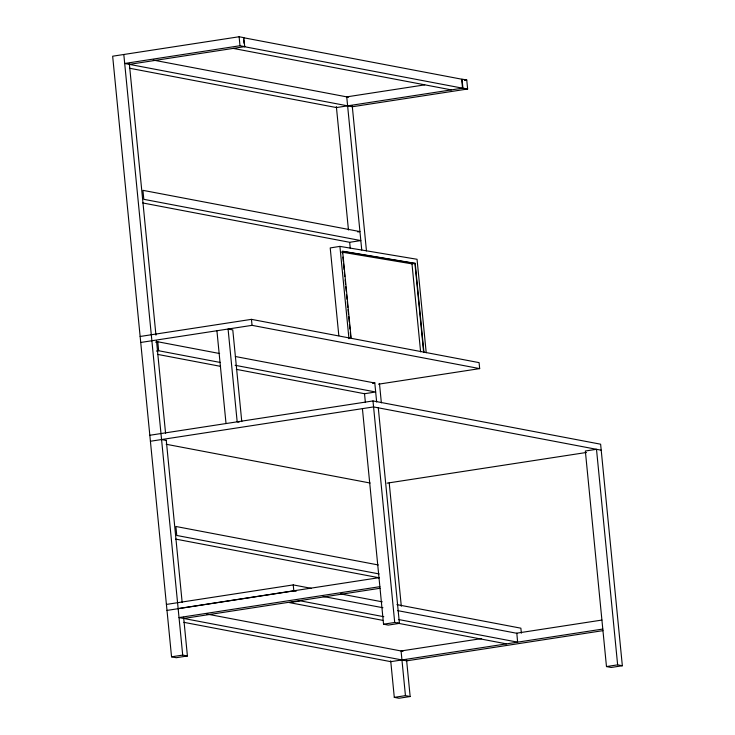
<?xml version="1.0" encoding="UTF-8"?>
<svg xmlns="http://www.w3.org/2000/svg" width="735" height="735" viewBox="0 0 735 735"><rect width="100%" height="100%" fill="white"/><g stroke="black" fill="none" stroke-linecap="round" stroke-linejoin="round"><path stroke-width="1.1" d="M426.217 352.754L417.048 259.28L339.91 246.381L330.217 247.934L338.826 335.711M341.619 252.096L411.986 263.865L415.22 263.341L423.957 352.478M129.406 64.368L244.709 46.627L243.827 37.641L239.114 36.75L112.657 56.209L171.549 656.814L176.253 657.715L187.416 655.997L183.612 617.216M244.709 46.627L239.996 45.735L124.693 63.476L352.331 106.75L467.635 89.008L466.753 80.023L462.039 79.132L462.921 88.108L467.635 89.008M424.738 84.865L346.736 96.873L361.749 249.992M464.492 80.372L466.753 80.023M462.921 88.108L336.465 107.567L129.498 68.226M357.715 231.938L359.948 231.589L142.93 190.337L143.803 199.314L360.83 240.575L349.667 242.293L142.765 202.961M140.137 336.474L251.453 319.348L479.082 362.621L479.67 368.612L378.479 384.185M140.725 342.464L252.041 325.339L479.67 368.612M155.544 342.106L157.777 341.766L219.618 353.526M156.426 351.091L158.65 350.742L220.5 362.502M372.562 383.367L374.795 383.018L235.365 356.512M149.821 435.267L372.985 400.933L600.624 444.206L622.343 665.754L611.189 667.472L606.476 666.571L585.345 451.014L596.498 449.296L617.639 664.853L622.343 665.754M150.409 441.257L373.573 406.924L601.212 450.197M387.106 483.143L586.484 452.466M166.404 604.427L293.237 584.904L311.272 588.34M178.146 608.589L378.994 577.682M166.992 610.408L293.825 590.894L296.086 591.326M379.876 586.668L179.028 617.575L183.732 618.466L380.041 588.266M171.549 656.814L182.703 655.096L187.416 655.997M362.419 408.642L383.551 624.199L394.713 622.481L399.417 623.372L378.286 407.815M399.417 623.372L388.264 625.09L383.551 624.199M481.636 638.577L401.071 650.971L405.444 695.641L410.158 696.532L406.574 659.966M601.919 620.064L516.815 633.157L517.624 642.151L398.425 619.495M602.801 629.05L390.79 661.665L183.888 622.334M602.966 630.639L406.657 660.848L184.926 618.695M390.708 660.793L394.291 697.359L405.444 695.641M410.158 696.532L398.995 698.25L394.291 697.359M606.476 666.571L617.639 664.853M415.22 263.341L342.611 251.205L351.128 338.054M243.45 37.706L461.672 79.187L462.545 88.172L244.332 46.682M233.179 48.4L451.391 89.881M153.266 60.086L348.62 97.231M235.117 365.286L375.677 392.003L364.514 393.721L236.33 369.347M157.612 354.389L220.583 366.361M239.059 422.193L237.175 421.835L228.08 329.023L232.784 329.914L241.778 421.596M161.571 439.539L166.275 440.44M166.183 444.262L370.155 483.033M378.286 564.958L175.885 526.48L176.767 535.466L379.168 573.943M175.729 539.104L379.26 577.802M340.571 593.908L382.264 601.836M396.918 604.62L520.876 628.186L521.363 633.175M323.124 596.462L382.935 607.735M397.506 610.601L516.953 633.313M383.808 616.711L300.597 600.899L289.443 602.617L382.77 620.358M397.387 623.133L506.461 643.869M206.535 613.991L402.955 651.329M423.654 352.534L414.926 263.516L342.326 251.379L342.547 253.658M411.986 263.865L420.613 351.854M352.23 105.766L366.462 250.883M379.462 383.44L381.364 402.863M389.21 482.849L401.31 606.265M374.749 382.54L376.651 401.971M372.985 400.933L394.713 622.481M336.364 106.584L348.463 230M349.695 242.568L350.255 248.283M364.487 393.4L365.387 402.541M342.887 257.085L343.337 261.651M343.557 263.929L344.118 269.635M344.338 271.922L344.788 276.479M345.128 279.906L345.569 284.473M345.799 286.751L346.24 291.317M346.58 294.744L347.03 299.31M347.251 301.589L347.811 307.294M348.032 309.582L348.482 314.139M348.702 316.427L349.263 322.132M349.492 324.411L349.933 328.977M350.273 332.404L350.714 336.97M339.91 246.381L348.96 338.716M243.671 39.947L244.002 43.319M293.237 584.904L293.825 590.894M239.114 36.75L239.996 45.735M251.453 319.348L252.041 325.339M216.917 330.741L226.022 423.544M157.777 341.766L158.65 350.742M129.305 63.375L155.949 335.142M156.509 340.847L165.577 433.338M166.257 440.182L182.161 602.388M123.811 54.491L182.703 655.096"/></g></svg>
